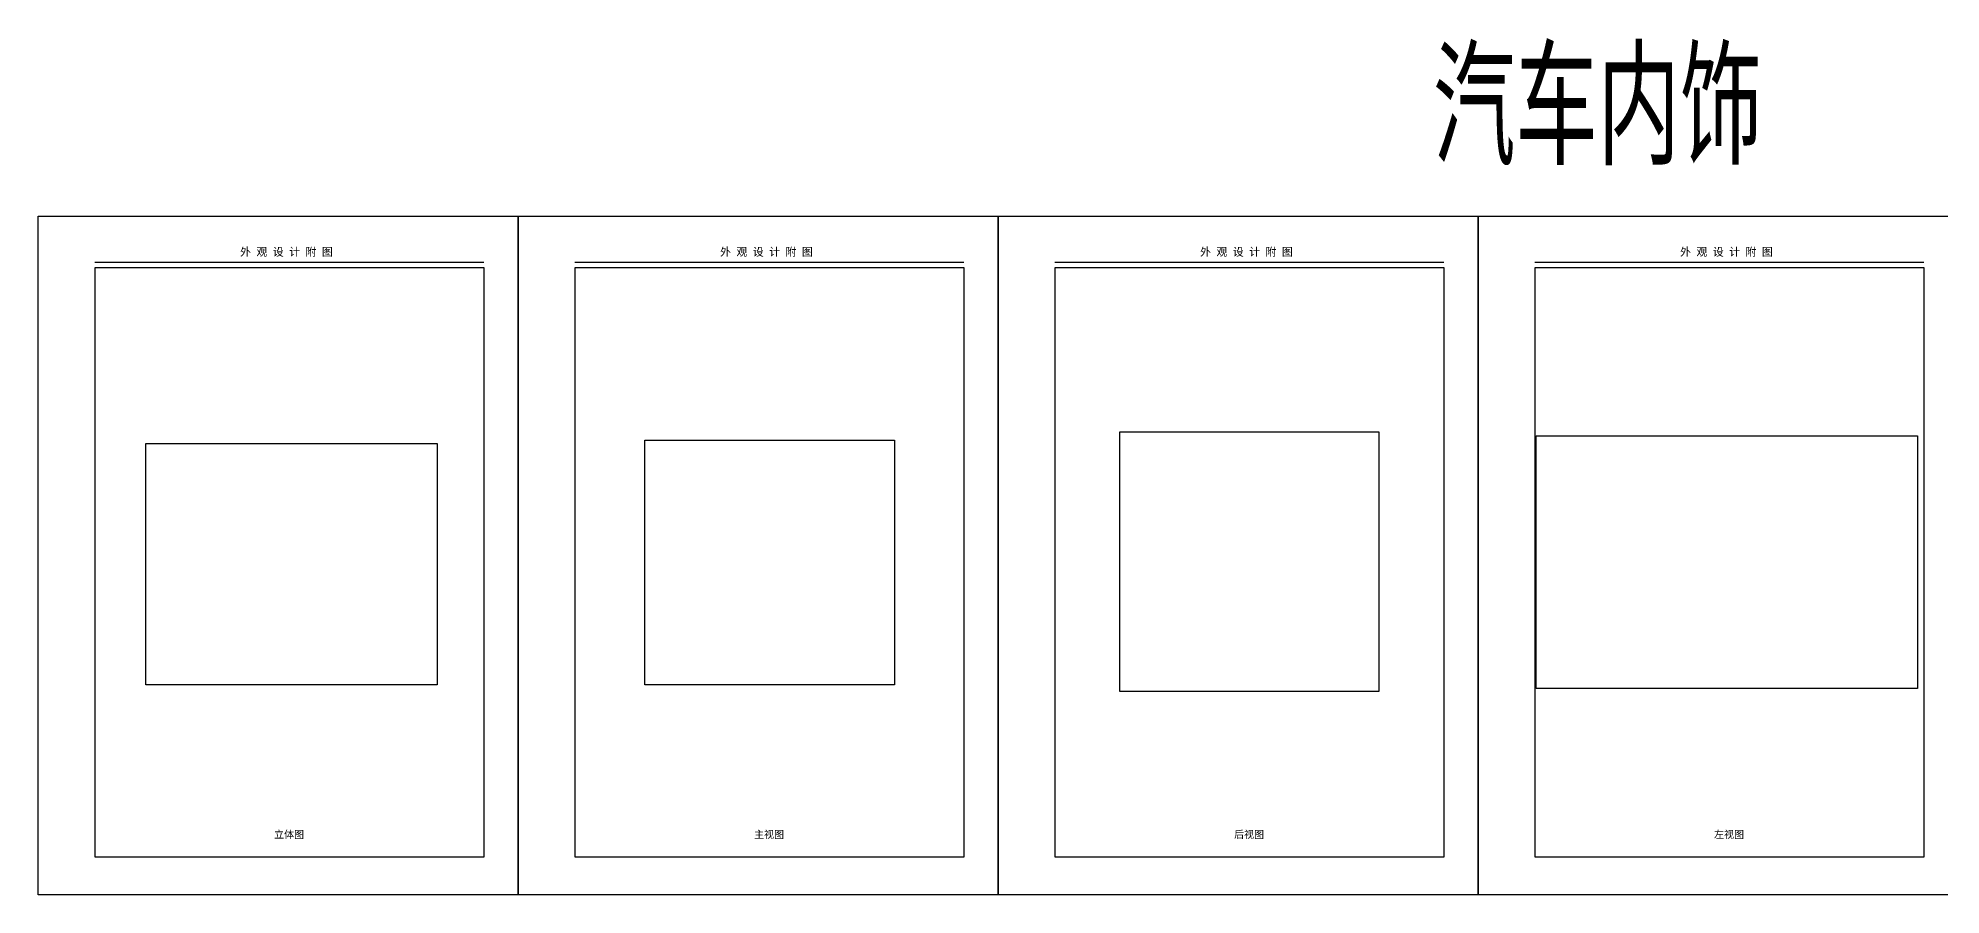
# Model space of a CAD drawing. Header units: millimetres. Extents: x 1846 to 3316, y 204 to 579.
# Drawn here: x 1846 to 2678, y 204 to 579 of the extents above; entities that cross this region are included whole.
import ezdxf

# ---------------------------------------------------------------- set-up
doc = ezdxf.new("R2010")
doc.units = ezdxf.units.MM
doc.layers.get('0').update_dxf_attribs({"plot": 0})
doc.layers.add('A', color=7, linetype='Continuous')
doc.layers.add('图层1', color=7, linetype='Continuous')
doc.styles.get("Standard").update_dxf_attribs({"font": 'txt', "bigfont": 'gbcbig.shx'})
picture_1 = doc.add_image_def('image1.jpg', size_in_pixel=(864, 717))
picture_2 = doc.add_image_def('image2.jpg', size_in_pixel=(731, 717))
picture_3 = doc.add_image_def('image3.jpg', size_in_pixel=(532, 534))
picture_4 = doc.add_image_def('image4.jpg', size_in_pixel=(786, 521))

msp = doc.modelspace()

# ---------------------------------------------------------------- linework, layer by layer
at = {"color": 3, "lineweight": 25}
for points in [[(1845.9, 501.22), (2055.9, 501.22), (2055.9, 204.22), (1845.9, 204.22)], [(2055.9, 501.22), (2265.9, 501.22), (2265.9, 204.22), (2055.9, 204.22)], [(2265.9, 501.22), (2475.9, 501.22), (2475.9, 204.22), (2265.9, 204.22)], [(2475.9, 501.22), (2685.9, 501.22), (2685.9, 204.22), (2475.9, 204.22)]]:
    msp.add_lwpolyline(points, close=True, dxfattribs=at)
at = {"color": 1, "lineweight": 25}
for points in [[(2040.9, 220.72), (1870.9, 220.72), (1870.9, 478.72), (2040.9, 478.72)], [(2250.9, 220.72), (2080.9, 220.72), (2080.9, 478.72), (2250.9, 478.72)], [(2460.9, 220.72), (2290.9, 220.72), (2290.9, 478.72), (2460.9, 478.72)], [(2670.9, 220.72), (2500.9, 220.72), (2500.9, 478.72), (2670.9, 478.72)]]:
    msp.add_lwpolyline(points, close=True, dxfattribs=at)
at = {"layer": 'A', "color": 7}
for p, q in [((1870.68, 481.16), (2040.9, 481.16)), ((2080.68, 481.16), (2250.9, 481.16)), ((2290.68, 481.16), (2460.9, 481.16)), ((2500.68, 481.16), (2670.9, 481.16))]:
    msp.add_line(p, q, dxfattribs=at)

# ---------------------------------------------------------------- texts
at = {"layer": 'A', "lineweight": 25, "attachment_point": 1}
for s, insert, char_height, width in [('{\\fSimHei|b0|i0|c134|p49;外 观 设 计 附 图}', (1934.28, 487.33), 3.5, 48.0069), ('{\\fSimHei|b0|i0|c134|p49;外 观 设 计 附 图}', (2144.28, 487.33), 3.5, 48.0069), ('{\\fSimHei|b0|i0|c134|p49;外 观 设 计 附 图}', (2354.28, 487.33), 3.5, 48.0069), ('{\\fSimHei|b0|i0|c134|p49;外 观 设 计 附 图}', (2564.28, 487.33), 3.5, 48.0069), ('{\\fSimSun|b0|i0|c134|p2;立体图}', (1949.17, 232.28), 3.2, 16.0565), ('{\\fSimSun|b0|i0|c134|p2;主视图}', (2159.17, 232.28), 3.2, 25.5105), ('{\\fSimSun|b0|i0|c134|p2;后视图}', (2369.17, 232.28), 3.2, 13.3672), ('{\\fSimSun|b0|i0|c134|p2;左视图}', (2579.17, 232.28), 3.2, 13.4533)]:
    msp.add_mtext(s, dxfattribs=dict(at, insert=insert, char_height=char_height, width=width))
at = {"layer": '图层1', "color": 7, "insert": (2456.21, 573.65), "char_height": 50, "width": 216.0394, "attachment_point": 1}
msp.add_mtext('汽车内饰', dxfattribs=at)

# ---------------------------------------------------------------- pictures from other files: only their frames are drawn
at = {"layer": '图层1', "color": 7}
image = msp.add_image(picture_1, insert=(1893.06, 296.09), size_in_units=(127.38, 105.71), dxfattribs=at)
image.dxf.flags = 7
image = msp.add_image(picture_2, insert=(2111.38, 296.14), size_in_units=(109.21, 107.12), dxfattribs=at)
image.dxf.flags = 7
image = msp.add_image(picture_3, insert=(2319.24, 293.22), size_in_units=(113.26, 113.68), dxfattribs=at)
image.dxf.flags = 7
image = msp.add_image(picture_4, insert=(2501.27, 294.51), size_in_units=(166.93, 110.65), dxfattribs=at)
image.dxf.flags = 7

doc.saveas('drawing.dxf')
